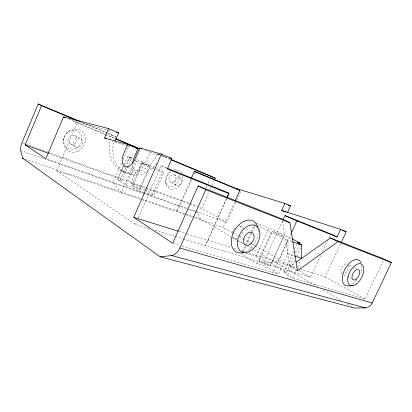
<?xml version="1.0" encoding="UTF-8"?>
<svg xmlns="http://www.w3.org/2000/svg" width="412" height="412" viewBox="0 0 412 412"><rect width="100%" height="100%" fill="white"/><g stroke="black" fill="none" stroke-linecap="round" stroke-linejoin="round"><path stroke-width="0.31" stroke-dasharray="2.06 1.54" d="M181.893 245.949L278.584 273.959L287.89 253.735L288.039 240.16A13.292 0.932 24.6 0 0 271.24 232.615L257.897 225.56M242.029 252.762L241.999 254.492L257.109 263.556A13.236 1.674 25.1 0 1 273.815 271.117L278.584 273.959M63.577 139.807L63.716 138.978M148.959 228.526L135.435 224.447L56.696 170.795L77.008 122.915L73.032 120.891L108.155 130.099M121.55 163.075L113.207 182.367L121.339 192.811L140.301 149.139M123.064 159.568L129.383 144.957M125.382 168.081L120.35 179.699L117.889 178.236L121.344 170.249L123.461 167.081M144.864 192.831L138.818 190.699L126.309 185.065L117.585 179.828L123.852 165.351M124.105 164.769L127.612 156.663A9.574 0.484 23.6 0 0 130.166 157.044L133.102 158.208M125.634 167.499L130.166 157.044L123.816 166.551M121.689 180.734L131.577 157.914M126.309 185.065L136.583 161.406L135.466 160.814M144.715 189.515A9.121 0.809 23.5 0 1 133.421 184.391L130.928 182.923L134.333 175.095L143.093 162.173A9.146 0.448 23.7 0 0 154.433 167.277M131.804 185.663L141.79 162.699L144.591 163.662L150.236 166.35L140.25 189.221M133.421 184.391L143.093 162.173L135.455 159.145M165.866 156.756L150.112 152.244L145.184 163.554A10.738 6.262 -68.6 0 1 137.768 170.836A10.738 6.262 -68.6 0 1 132.649 165.449M138.818 190.699L149.144 167.035L155.113 169.383M135.435 224.447L136.975 220.925M138.262 217.994L161.133 165.763L167.092 168.163M152.116 195.386L162.282 172.201L164.074 172.242L154.129 194.917L152.116 195.386L145.467 193.043M190.993 179.081L176.583 211.624L180.029 205.851L191.606 179.704M194.176 173.895L194.948 172.149M205.948 188.021L206.994 185.673M208.039 183.325L209.873 179.215M235.752 202.318L226.77 222.274L201.746 208.395L208.992 192.136M210.285 189.237L211.062 187.496M212.098 185.173L214.168 180.528M226.363 198.816L205.526 245.573L226.456 198.919M232.059 232.553L223.144 227.486L234.624 201.973M236.807 199.969L241.035 190.576M242.302 251.603L244.96 245.753M245.228 245.166L250.805 232.883M251.068 232.296L255.054 223.52M243.312 251.598L246.206 245.228M246.469 244.646L255.409 224.962M245.686 253.313L256.027 256.511L269.041 227.985L284.507 234.928L291.722 238.687M257.109 263.556L271.24 232.615M259.06 261.028L272.62 231.343M282.591 220.847L263.314 262.99L277.894 262.156L290.98 233.671M270.051 265.992L283.667 236.297M383.212 260.806L365.114 299.019L292.582 278.012L287.818 275.211A12.638 1.488 25.3 0 1 286.546 272.301L271.42 263.464L284.507 234.928M273.815 271.117L288.039 240.16L292.206 241.653M283.842 272.229L293.504 251.263M294.58 248.93L296.728 244.275M286.546 272.301L293.962 256.228M295.548 252.783L298.994 245.315M287.818 275.211L294.776 260.142M296.65 256.084L300.662 247.385M292.582 278.012L296.599 269.324M297.67 267.012L300.611 260.642M183.392 238.903L310.581 277.235L321.041 254.729M322.648 251.268L327.746 240.304M328.817 237.997L330.161 235.113M299.993 269.026L325.156 276.854L340.554 243.863M150.236 166.35L141.79 162.699M67.511 132.34L68.16 131.783M296.882 270.566L289.997 266.636L295.08 263.021M108.773 130.259L112.471 131.232M127.519 145.776L112.28 141.12M128.132 145.951L129.971 146.476M173.272 243.451L179.431 245.238M155.108 230.38L174.786 236.308M175.399 236.493L182.779 238.718M178.993 231.389L186.332 233.676M186.945 233.867L231.529 247.73M233.97 248.493L237.631 249.631M241.901 250.96L244.949 251.907M248.003 252.855L296.31 267.882M296.923 268.073L299.38 268.835M287.89 253.735L293.885 255.734M56.696 170.795L185.657 214.714M186.26 214.92L194.119 217.598M194.727 217.804L223.144 227.486M24.983 159.032L141.028 198.692M141.635 198.903L184.772 213.643M185.379 213.854L200.567 219.045L231.127 236.709M20.734 150.524L195.046 211.639M195.654 211.85L197.477 212.489L200.567 219.045M47.076 159.125L143.304 192.945M143.906 193.156L186.703 208.194M189.134 209.049L195.2 211.181M195.808 211.397L226.77 222.274M49.229 153.542L117.889 178.236M130.928 182.923L145.457 188.15M146.059 188.366L189.036 203.822M189.638 204.038L201.746 208.395M22.567 142.974L24.988 143.85M25.59 144.066L47.349 151.92M47.952 152.136L189.381 203.178M189.989 203.394L197.24 206.01M255.914 223.155L269.041 227.985M121.344 170.249L134.333 175.095M127.148 167.334L135.27 170.424M155.71 169.62L162.282 172.201M68.541 119.027L104.875 134.101M105.462 134.343L114.897 138.257M77.008 122.915L104.808 134.436M105.4 134.678L114.866 138.602M81.875 122.539L115.684 136.655A29.896 24.72 -64.9 0 0 114.608 139.483M161.911 155.952L170.202 159.418M145.493 150.323L150.112 152.244M82.436 122.472L107.223 132.829M107.81 133.076L115.684 136.655M170.413 159.238L157.415 153.805A29.623 24.632 -64.9 0 1 125.31 172.211A29.623 24.632 -64.9 0 1 110.055 140.477M136.583 161.406L149.144 167.035M256.027 256.511L271.42 263.464M157.971 154.078L160.201 155.164M161.133 165.763L167.344 168.93M174.199 174.827L180.049 177.84M349.34 264.962L352.136 266.399M354.372 267.553L356.607 268.701M154.891 167.463L164.074 172.242M127.612 156.663L132.097 159.037M170.887 182.346L176.691 185.452M343.958 274.943L351.163 278.8M74.665 135.388L79.954 138.283M240.309 226.111L243.574 227.898M245.748 229.093L249.559 231.178M325.156 276.854L365.114 299.019M232.615 232.873L238.182 236.04M238.739 236.359L242.637 238.574M243.193 238.893L250.434 243.013M250.99 243.327L254.889 245.547M255.445 245.866L296.099 269M299.442 270.9L310.581 277.235M121.499 170.712L125.202 172.829M231.683 237.034L236.684 239.923M237.235 240.248L243.348 243.78M247.236 246.026L251.68 248.596M253.905 249.883L316.689 286.18M323.353 290.038L341.136 300.317M347.244 303.85L351.688 306.42M69.989 143.567L75.211 146.584M233.522 238.121L237.817 240.608M238.352 240.917L244.264 244.337M145.173 189.685L154.129 194.917M165.66 182.439L166.18 184.252M282.519 220.868L289.997 266.636M120.35 179.699A9.543 0.87 23.2 0 1 117.585 179.828M110.2 139.9A29.623 24.632 -64.9 0 1 111.94 134.801M361.612 265.524A14.353 7.874 -62 0 1 360.423 273.058M356.632 280A14.353 7.874 -62 0 1 351.58 284.651M239.037 225.91A6.953 4.753 -60.7 0 1 242.534 228.603M242.544 232.286A6.953 4.753 -60.7 0 1 239.944 236.885M237.255 238.63A6.953 4.753 -60.7 0 1 232.698 237.127M232.095 233.697A6.953 4.753 -60.7 0 1 232.291 232.564M232.45 231.992A6.953 4.753 -60.7 0 1 234.928 227.898M258.19 229.783A17.634 11.891 -60.7 0 1 245.377 251.83M174.328 169.904A10.331 8.003 -62.4 0 1 181.774 172.911M182.861 176.192A10.331 8.003 -62.4 0 1 176.31 188.511A10.331 8.003 -62.4 0 1 166.252 184.494A10.331 8.003 -62.4 0 1 171.032 171.464M179.338 174.786A8.57 6.664 -62.4 0 1 174.4 185.838A8.57 6.664 -62.4 0 1 165.634 182.336A8.57 6.664 -62.4 0 1 170.563 171.284M175.991 170.748A8.57 6.664 -62.4 0 1 177.474 171.66M348.279 265.024A5.675 3.167 -62 0 1 344.133 273.867M342.3 274.057A5.675 3.167 -62 0 1 341.656 267.898A5.675 3.167 -62 0 1 347.1 263.809M197.477 212.489A6.607 4.465 -70.2 0 1 197.188 211.577M156.694 163.461A29.896 24.72 -64.9 0 1 134.564 175.11L132.123 174.946A29.896 24.72 -64.9 0 1 123.111 171.598L121.159 170.11A29.896 24.72 -64.9 0 1 114.242 140.636M179.272 185.163A4.166 3.208 -62.4 0 0 180.765 178.272A4.166 3.208 -62.4 0 0 175.028 181.481A4.166 3.208 -62.4 0 0 179.272 185.163M79.526 146.94A4.815 4.29 -59.9 0 0 80.922 138.844A4.815 4.29 -59.9 0 0 73.691 142.315A4.815 4.29 -59.9 0 0 79.526 146.94M78.038 151.214A11.927 10.671 -59.8 0 0 81.607 131.171A11.927 10.671 -59.8 0 0 63.613 139.596A11.927 10.671 -59.8 0 0 78.038 151.214M173.457 182.073A4.115 3.198 -62.4 0 0 174.909 175.26A4.115 3.198 -62.4 0 0 169.219 178.417A4.115 3.198 -62.4 0 0 173.457 182.073M75.762 148.454A9.888 8.873 -59.8 0 0 78.671 131.825A9.888 8.873 -59.8 0 0 63.736 138.834A9.888 8.873 -59.8 0 0 75.762 148.454M74.273 143.927A4.748 4.259 -59.8 0 0 75.628 135.939A4.748 4.259 -59.8 0 0 68.474 139.349A4.748 4.259 -59.8 0 0 74.273 143.927M133.267 186.61A4.609 0.422 23.4 0 0 140.188 189.319A4.609 0.422 23.4 0 0 134.631 186.409A4.609 0.422 23.4 0 0 133.267 186.61M274.531 232.517A6.077 0.402 24.5 0 0 283.58 236.375A6.077 0.402 24.5 0 0 276.334 232.584A6.077 0.402 24.5 0 0 274.531 232.517M260.863 262.418A6.056 0.721 25 0 0 269.927 266.147A6.056 0.721 25 0 0 262.882 261.996A6.056 0.721 25 0 0 260.863 262.418"/><path stroke-width="0.62" d="M292.278 238.975L300.049 243.018A12.69 0.824 24.7 0 0 301.733 245.068L301.682 258.324L294.487 255.929M80.664 121.731L38.177 103.973L21.965 142.758A8.492 3.77 -70 0 0 20.734 150.524L22.557 158.198L160.139 256.779L354.469 308.027L365.377 307.898A8.879 7.957 -80.9 0 0 372.232 302.969L391.4 262.599L384.036 259.071L330.357 237.935L296.094 262.3M115.154 140.935L118.635 132.844L108.593 128.58L63.489 116.936L45.861 158.697L25.137 144.875L41.54 105.693L38.177 103.973M106.353 138.695L104.571 137.969L108.593 128.58M132.664 162.972A10.738 6.262 -68.6 0 1 134.044 157.729L137.938 148.758L127.643 144.504L123.708 153.614A10.903 6.206 -68.7 0 0 124.898 166.494A10.903 6.206 -68.7 0 0 134.734 159.418L139.725 147.923L161.396 154.067L171.928 158.491L167.344 168.93L228.722 193.552L229.072 193.089L167.684 168.4M391.4 262.599L337.969 241.638L297.413 270.869L289.919 222.789L282.205 218.973L198.141 185.874L172.654 243.276L133.74 217.315L161.396 154.067M191.508 177.917L194.335 171.526L195.206 171.567L238.172 189.391M160.139 256.779L171.789 255.564A12.612 8.24 -73.7 0 0 179.802 248.039L205.748 189.767L198.141 185.874M214.425 179.946L215.203 178.205L211.176 176.279L171.001 159.485M226.888 197.647L228.722 193.552M226.976 197.755L229.072 193.089M235.144 200.814L239.841 190.375L235.314 188.207L284.821 203.425L290.527 205.851L287.36 212.767M285.64 212.062L281.628 210.419L284.821 203.425M283.126 219.678L285.001 215.579L330.697 233.959L337.057 237.008L340.621 229.355L346.229 231.709L341.095 242.704M291.248 233.089L296.856 220.883L337.057 237.008M299.519 244.167L300.049 243.018M352.533 285.753L348.171 285.897A14.353 7.874 -62 0 1 345.292 268.536A14.353 7.874 -62 0 1 361.056 262.928M116.169 132.201L118.635 132.844M171.789 255.564L365.377 307.898M104.571 137.969L127.643 144.504M136.099 148.232L137.938 148.758M169.502 157.796L171.928 158.491M179.802 248.039L372.232 302.969M288.081 205.094L290.527 205.851M133.74 217.315L178.381 231.199M281.628 210.419L340.621 229.355M341.981 230.339L346.229 231.709M22.557 158.198L23.767 158.615M25.137 144.875L48.626 153.326M292.803 241.87L301.733 245.068M205.748 189.767L289.919 222.789M63.489 116.936L65.173 117.631M116.076 138.746L139.74 148.887M115.458 138.844L139.709 148.892M194.335 171.526L239.841 190.375M41.54 105.693L77.724 120.804M171.387 159.913L215.203 178.205M139.725 147.923L142.032 148.887M285.001 215.579L296.856 220.883M330.357 237.935L337.969 241.638M243.806 252.432A17.634 11.891 -60.7 0 1 231.287 242.658A17.634 11.891 -60.7 0 1 242.493 222.114A17.634 11.891 -60.7 0 1 257.691 226.981M356.462 283.981A12.03 6.546 -62 0 0 362.375 264.864A12.03 6.546 -62 0 0 348.428 275.365A12.03 6.546 -62 0 0 356.462 283.981M250.877 250.599A14.801 9.909 -60.8 0 0 257.124 226.708A14.801 9.909 -60.8 0 0 237.982 238.903A14.801 9.909 -60.8 0 0 250.877 250.599M249.883 244.46A7.102 4.753 -60.8 0 0 252.803 232.996A7.102 4.753 -60.8 0 0 243.636 238.934A7.102 4.753 -60.8 0 0 249.883 244.46M356.179 279.187A5.773 3.141 -62 0 0 358.976 270.014A5.773 3.141 -62 0 0 352.286 275.108A5.773 3.141 -62 0 0 356.179 279.187"/></g></svg>
